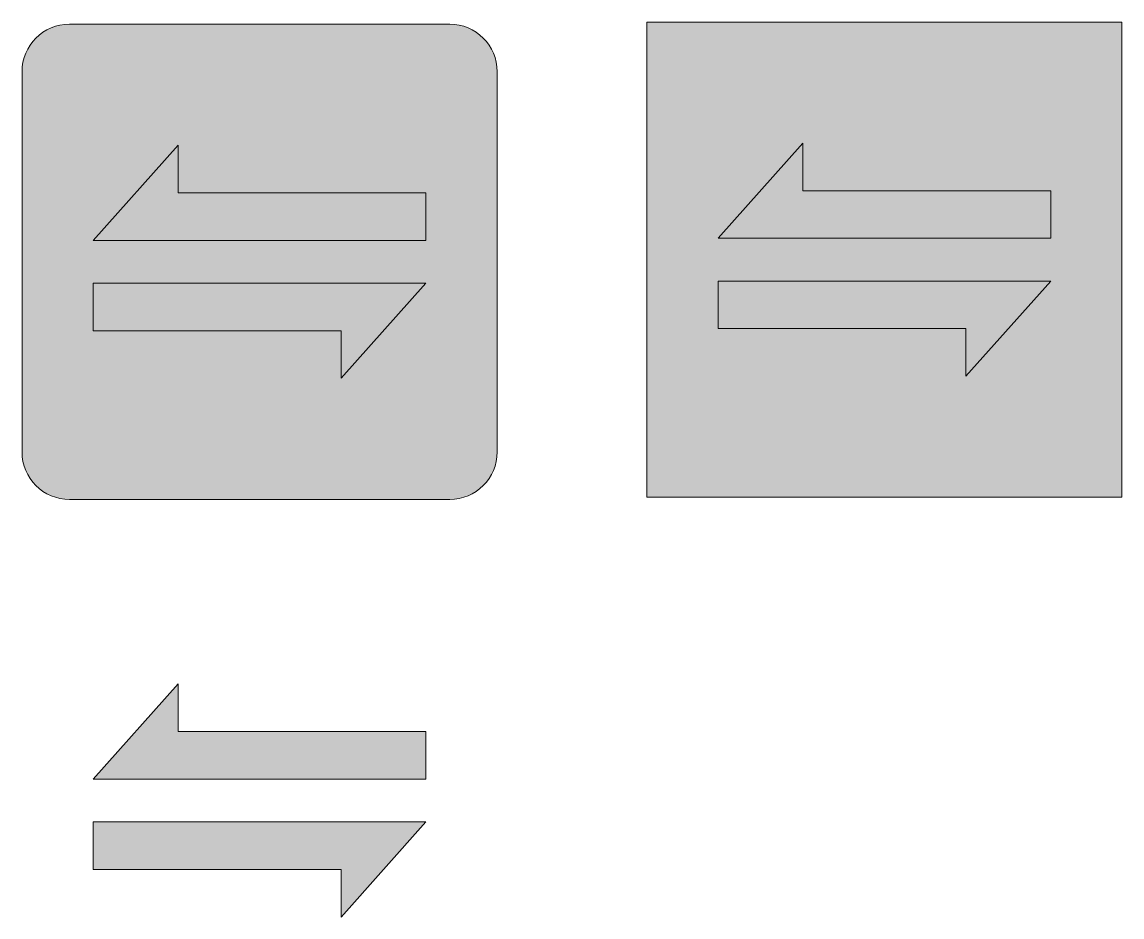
# Model space of a CAD drawing. Extents: x 0 to 2315, y -1879 to 4.
import ezdxf

# ---------------------------------------------------------------- set-up
doc = ezdxf.new("R2010")
doc.units = 0
doc.header["$MEASUREMENT"] = 0
doc.layers.add('Layer 1', color=7, linetype='Continuous')

# ---------------------------------------------------------------- blocks, each defined once
blk = doc.blocks.new('block 3')
at = {"layer": 'Layer 1', "true_color": 0xfffeff}
h = blk.add_hatch(color=7, dxfattribs=at)
h.dxf.hatch_style = 2
h.paths.add_polyline_path([(850.1, -355.2), (850.1, -455.2), (150.1, -455.2), (328.4, -255.2), (328.4, -355.2)])
h = blk.add_hatch(color=7, dxfattribs=at)
h.dxf.hatch_style = 2
h.paths.add_polyline_path([(150.1, -645.4), (150.1, -545.4), (850.1, -545.4), (671.7, -745.4), (671.7, -645.4)])
at = {"layer": 'Layer 1', "lineweight": 0}
for points in [[(850.1, -355.2), (850.1, -455.2), (150.1, -455.2), (328.4, -255.2), (328.4, -355.2), (850.1, -355.2)], [(150.1, -645.4), (150.1, -545.4), (850.1, -545.4), (671.7, -745.4), (671.7, -645.4), (150.1, -645.4)]]:
    blk.add_lwpolyline(points, dxfattribs=at)
blk = doc.blocks.new('block 2')
at = {"layer": 'Layer 1', "true_color": 0x44c5e3}
h = blk.add_hatch(color=133, dxfattribs=at)
h.dxf.hatch_style = 2
edge = h.paths.add_edge_path()
edge.add_spline(control_points=[(900.1, -1000.3), (900.1, -1000.3), (100.1, -1000.3), (100.1, -1000.3), (44.8, -1000.3), (0.1, -955.5), (0.1, -900.3), (0.1, -900.3), (0.1, -100.3), (0.1, -100.3), (0.1, -45.1), (44.8, -0.3), (100.1, -0.3), (100.1, -0.3), (900.1, -0.3), (900.1, -0.3), (955.3, -0.3), (1000.1, -45.1), (1000.1, -100.3), (1000.1, -100.3), (1000.1, -900.3), (1000.1, -900.3), (1000.1, -955.5), (955.3, -1000.3), (900.1, -1000.3)], knot_values=[0, 0, 0, 0, 1, 1, 1, 2, 2, 2, 3, 3, 3, 4, 4, 4, 5, 5, 5, 6, 6, 6, 7, 7, 7, 8, 8, 8, 8], degree=3, periodic=1)
at = {"layer": 'Layer 1', "lineweight": 0}
blk.add_open_spline([(900.1, -1000.3), (900.1, -1000.3), (100.1, -1000.3), (100.1, -1000.3), (44.8, -1000.3), (0.1, -955.5), (0.1, -900.3), (0.1, -900.3), (0.1, -100.3), (0.1, -100.3), (0.1, -45.1), (44.8, -0.3), (100.1, -0.3), (100.1, -0.3), (900.1, -0.3), (900.1, -0.3), (955.3, -0.3), (1000.1, -45.1), (1000.1, -100.3), (1000.1, -100.3), (1000.1, -900.3), (1000.1, -900.3), (1000.1, -955.5), (955.3, -1000.3), (900.1, -1000.3)], degree=3, knots=[0, 0, 0, 0, 1, 1, 1, 2, 2, 2, 3, 3, 3, 4, 4, 4, 5, 5, 5, 6, 6, 6, 7, 7, 7, 8, 8, 8, 8], dxfattribs=at)
at = {"layer": 'Layer 1'}
blk.add_blockref('block 3', (0, 0), dxfattribs=at)
blk = doc.blocks.new('block 5')
at = {"layer": 'Layer 1', "true_color": 0xfffeff}
h = blk.add_hatch(color=7, dxfattribs=at)
h.dxf.hatch_style = 2
h.paths.add_polyline_path([(2164.9, -350.7), (2164.9, -450.7), (1464.9, -450.7), (1643.3, -250.7), (1643.3, -350.7)])
h = blk.add_hatch(color=7, dxfattribs=at)
h.dxf.hatch_style = 2
h.paths.add_polyline_path([(1464.9, -640.9), (1464.9, -540.9), (2164.9, -540.9), (1986.6, -740.9), (1986.6, -640.9)])
at = {"layer": 'Layer 1', "lineweight": 0}
for points in [[(2164.9, -350.7), (2164.9, -450.7), (1464.9, -450.7), (1643.3, -250.7), (1643.3, -350.7), (2164.9, -350.7)], [(1464.9, -640.9), (1464.9, -540.9), (2164.9, -540.9), (1986.6, -740.9), (1986.6, -640.9), (1464.9, -640.9)]]:
    blk.add_lwpolyline(points, dxfattribs=at)
blk = doc.blocks.new('block 4')
at = {"layer": 'Layer 1', "true_color": 0x44c5e3}
h = blk.add_hatch(color=133, dxfattribs=at)
h.dxf.hatch_style = 2
h.paths.add_polyline_path([(2314.9, -995.8), (1314.9, -995.8), (1314.9, 4.2), (2314.9, 4.2)])
at = {"layer": 'Layer 1', "lineweight": 0}
blk.add_lwpolyline([(2314.9, -995.8), (1314.9, -995.8), (1314.9, 4.2), (2314.9, 4.2), (2314.9, -995.8)], dxfattribs=at)
at = {"layer": 'Layer 1'}
blk.add_blockref('block 5', (0, 0), dxfattribs=at)
blk = doc.blocks.new('block 6')
at = {"layer": 'Layer 1', "true_color": 0x44c5e3}
h = blk.add_hatch(color=133, dxfattribs=at)
h.dxf.hatch_style = 2
h.paths.add_polyline_path([(850, -1488.5), (850, -1588.5), (150, -1588.5), (328.4, -1388.5), (328.4, -1488.5)])
h = blk.add_hatch(color=133, dxfattribs=at)
h.dxf.hatch_style = 2
h.paths.add_polyline_path([(150, -1778.8), (150, -1678.8), (850, -1678.8), (671.6, -1878.8), (671.6, -1778.8)])
at = {"layer": 'Layer 1', "lineweight": 0}
for points in [[(850, -1488.5), (850, -1588.5), (150, -1588.5), (328.4, -1388.5), (328.4, -1488.5), (850, -1488.5)], [(150, -1778.8), (150, -1678.8), (850, -1678.8), (671.6, -1878.8), (671.6, -1778.8), (150, -1778.8)]]:
    blk.add_lwpolyline(points, dxfattribs=at)

msp = doc.modelspace()

# ---------------------------------------------------------------- block references
at = {"layer": 'Layer 1'}
for name in ['block 4', 'block 2', 'block 6']:
    msp.add_blockref(name, (0, 0), dxfattribs=at)

doc.saveas('drawing.dxf')
